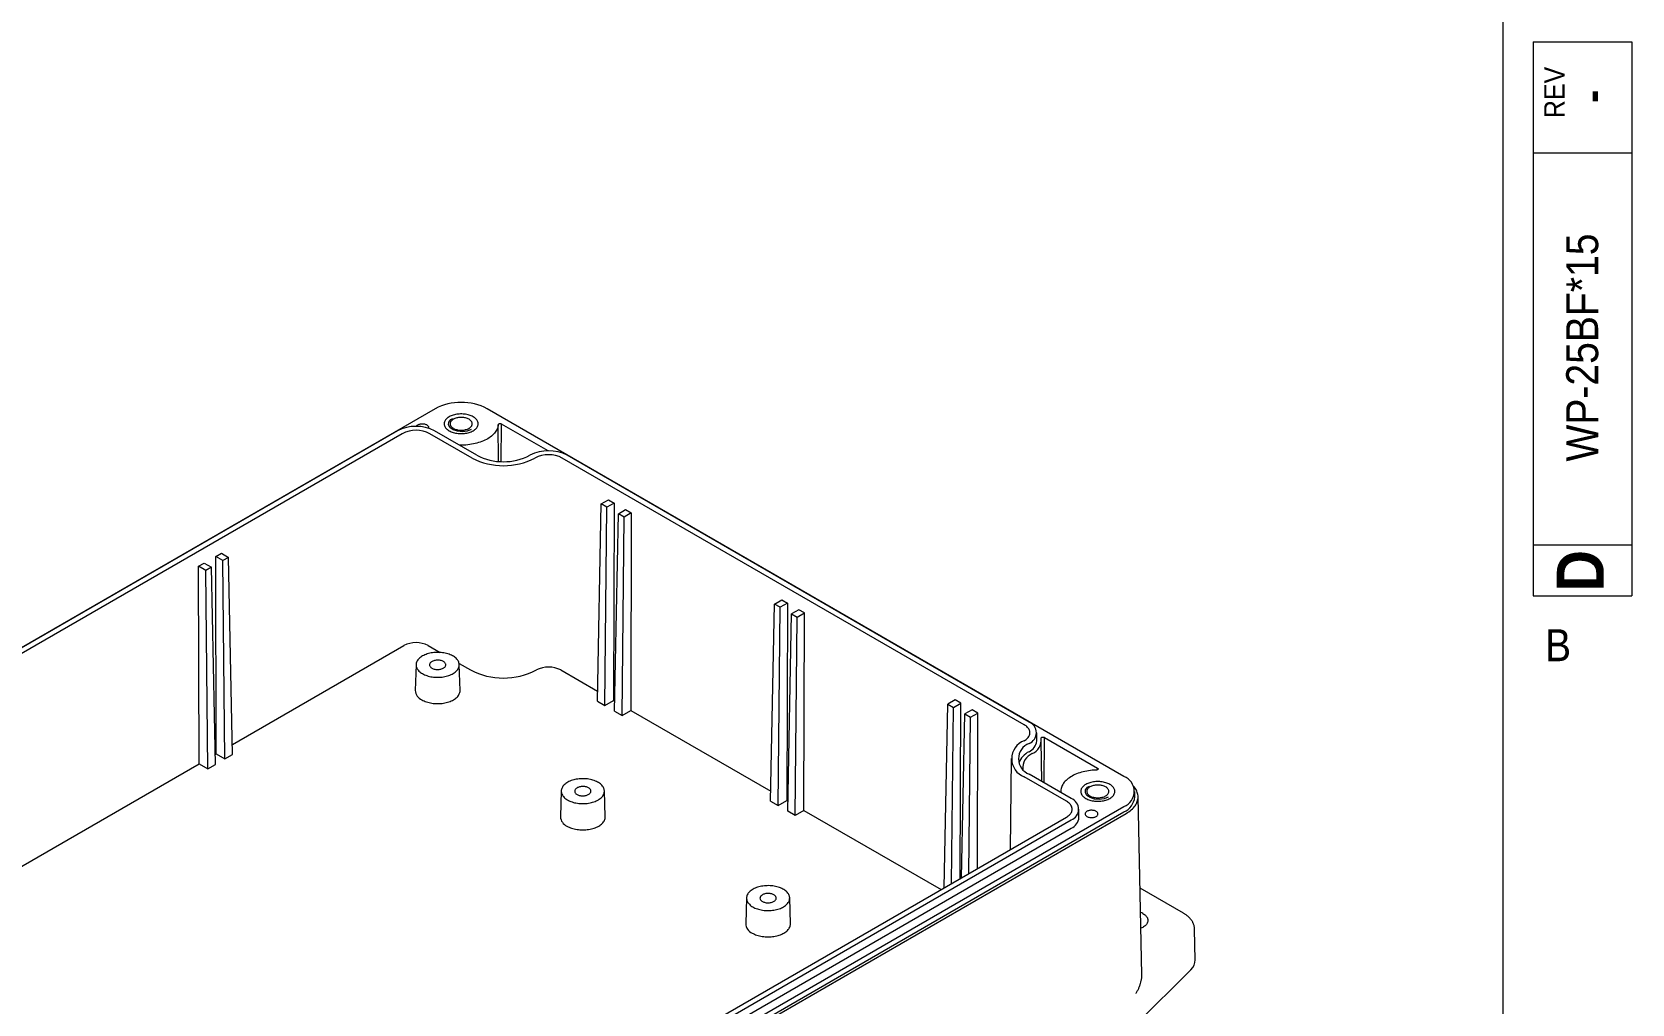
# Model space of a CAD drawing. Header units: inches. Extents: x 0.3 to 33.9, y 0.2 to 21.7.
# Drawn here: x 29.206 to 33.893, y 4.567 to 7.413 of the extents above; entities that cross this region are included whole.
import ezdxf

# ---------------------------------------------------------------- set-up
doc = ezdxf.new("R2010")
doc.units = ezdxf.units.IN
doc.header["$MEASUREMENT"] = 0
doc.linetypes.add('SLD-Dashed', pattern=[0.075, 0.05, -0.025])
doc.linetypes.add('SLD-Solid', pattern=[0])
doc.styles.add('SLDTEXTSTYLE1', font='GOTHIC.TTF', dxfattribs={"width": 0.913})
doc.styles.add('SLDTEXTSTYLE2', font='GOTHICB.TTF', dxfattribs={"width": 0.913})

msp = doc.modelspace()

# ---------------------------------------------------------------- linework, layer by layer
at = {"color": 7, "linetype": 'SLD-Solid', "lineweight": 0}
for p, q in [((33.51583, 0.46397), (33.51583, 21.46397)), ((33.60302, 7.38491), (33.89281, 7.38491)), ((33.60302, 7.38491), (33.60302, 5.76232)), ((33.89281, 7.38491), (33.89281, 5.76232)), ((33.89281, 7.05879), (33.60302, 7.05879)), ((33.60302, 5.91137), (33.89281, 5.91137)), ((33.60302, 5.76232), (33.89281, 5.76232))]:
    msp.add_line(p, q, dxfattribs=at)
at = {"color": 7, "linetype": 'SLD-Solid', "lineweight": 15}
for p, q in [((30.3865, 6.30997), (27.46579, 4.62388)), ((32.40445, 5.23333), (30.53945, 6.30997)), ((30.2763, 6.24503), (29.07899, 5.55384)), ((30.29044, 6.23686), (29.09313, 5.54567)), ((30.49479, 6.16543), (30.37105, 6.23686)), ((30.50894, 6.17359), (30.38519, 6.24503)), ((30.57251, 6.15552), (30.57136, 6.26294)), ((30.58061, 6.15509), (30.58143, 6.2652)), ((30.71757, 6.1866), (30.58143, 6.2652)), ((32.1123, 5.38433), (30.75925, 6.16543)), ((32.12644, 5.39249), (30.77339, 6.17359)), ((30.86193, 5.45337), (30.87339, 6.03098)), ((30.87339, 6.03098), (30.8946, 6.04323)), ((30.89, 6.02139), (30.87339, 6.03098)), ((30.8841, 5.44057), (30.89, 6.02139)), ((30.91122, 6.03363), (30.89, 6.02139)), ((30.8946, 6.04323), (30.91122, 6.03363)), ((30.91122, 6.03363), (30.90965, 5.45532)), ((30.91195, 5.42449), (30.92341, 6.0021)), ((30.92341, 6.0021), (30.94462, 6.01435)), ((30.94003, 5.99251), (30.92341, 6.0021)), ((30.96124, 6.00476), (30.94003, 5.99251)), ((30.94462, 6.01435), (30.96124, 6.00476)), ((30.96124, 6.00476), (30.95968, 5.42645)), ((30.93413, 5.41169), (30.94003, 5.99251)), ((29.74391, 5.87729), (29.76053, 5.88688)), ((29.74547, 5.29898), (29.74391, 5.87729)), ((29.76512, 5.86505), (29.74391, 5.87729)), ((29.76053, 5.88688), (29.78174, 5.87464)), ((29.78174, 5.87464), (29.76512, 5.86505)), ((29.77103, 5.28423), (29.76512, 5.86505)), ((29.7932, 5.29703), (29.78174, 5.87464)), ((29.69389, 5.84841), (29.7105, 5.85801)), ((29.69545, 5.2701), (29.69389, 5.84841)), ((29.7151, 5.83617), (29.69389, 5.84841)), ((29.7105, 5.85801), (29.73172, 5.84576)), ((29.73172, 5.84576), (29.7151, 5.83617)), ((29.721, 5.25535), (29.7151, 5.83617)), ((29.74317, 5.26815), (29.73172, 5.84576)), ((31.36946, 5.16038), (31.38091, 5.73799)), ((31.38091, 5.73799), (31.40213, 5.75024)), ((31.39753, 5.7284), (31.38091, 5.73799)), ((31.39163, 5.14758), (31.39753, 5.7284)), ((31.41874, 5.74065), (31.39753, 5.7284)), ((31.40213, 5.75024), (31.41874, 5.74065)), ((31.41874, 5.74065), (31.41718, 5.16234)), ((31.45215, 5.72136), (31.43094, 5.70911)), ((31.46877, 5.71177), (31.45215, 5.72136)), ((31.41948, 5.1315), (31.43094, 5.70911)), ((31.43094, 5.70911), (31.44755, 5.69952)), ((31.44165, 5.11871), (31.44755, 5.69952)), ((31.44755, 5.69952), (31.46877, 5.71177)), ((31.4672, 5.13346), (31.46877, 5.71177)), ((29.79262, 5.3262), (30.29511, 5.61628)), ((30.36638, 5.61628), (30.40126, 5.59615)), ((30.33088, 5.56054), (30.32846, 5.48502)), ((30.45697, 5.56399), (30.49012, 5.54485)), ((30.45978, 5.48502), (30.45736, 5.56054)), ((30.75458, 5.54485), (30.86251, 5.48254)), ((30.86193, 5.45337), (30.8841, 5.44057)), ((30.8841, 5.44057), (30.90965, 5.45532)), ((30.90965, 5.45532), (30.91253, 5.45366)), ((31.87776, 4.90686), (31.88844, 5.445)), ((31.90965, 5.45725), (31.88844, 5.445)), ((31.88844, 5.445), (31.90506, 5.43541)), ((31.90506, 5.43541), (31.92627, 5.44766)), ((31.92627, 5.44766), (31.90965, 5.45725)), ((31.92488, 4.93406), (31.92627, 5.44766)), ((30.91195, 5.42449), (30.93413, 5.41169)), ((30.93413, 5.41169), (30.95968, 5.42645)), ((30.95968, 5.42645), (31.37003, 5.18955)), ((31.89981, 4.91959), (31.90506, 5.43541)), ((31.92895, 4.93641), (31.93846, 5.41613)), ((31.95968, 5.42837), (31.93846, 5.41613)), ((31.93846, 5.41613), (31.95508, 5.40653)), ((31.95043, 4.94881), (31.95508, 5.40653)), ((31.95508, 5.40653), (31.97629, 5.41878)), ((31.97629, 5.41878), (31.95968, 5.42837)), ((31.97506, 4.96303), (31.97629, 5.41878)), ((32.149, 5.33695), (32.149, 5.36106)), ((32.17062, 5.21432), (32.17162, 5.3472)), ((32.17162, 5.3472), (32.32689, 5.25757)), ((29.74259, 5.29732), (29.74547, 5.29898)), ((29.74547, 5.29898), (29.77103, 5.28423)), ((29.77103, 5.28423), (29.7932, 5.29703)), ((32.16377, 5.21828), (32.16249, 5.33727)), ((29.13597, 4.94712), (29.69545, 5.2701)), ((29.69545, 5.2701), (29.721, 5.25535)), ((29.721, 5.25535), (29.74317, 5.26815)), ((32.07423, 5.28519), (32.07138, 5.01863)), ((32.32685, 5.25272), (32.32689, 5.25757)), ((32.23604, 5.16022), (32.1123, 5.23166)), ((32.25019, 5.16839), (32.12644, 5.23982)), ((30.75612, 5.19066), (30.75369, 5.11514)), ((30.88502, 5.11514), (30.8826, 5.19066)), ((31.36946, 5.16038), (31.39163, 5.14758)), ((31.39163, 5.14758), (31.41718, 5.16234)), ((31.41718, 5.16234), (31.42006, 5.16067)), ((32.21947, 5.18957), (32.21943, 5.18614)), ((32.43613, 5.17311), (32.43613, 5.18918)), ((32.45712, 4.65173), (32.44596, 5.17395)), ((29.48374, 3.45894), (32.40445, 5.14503)), ((29.48374, 3.44287), (32.40445, 5.12896)), ((29.4907, 3.43885), (32.41141, 5.12494)), ((31.03874, 4.4225), (32.23604, 5.11369)), ((31.44165, 5.11871), (31.41948, 5.1315)), ((31.4672, 5.13346), (31.44165, 5.11871)), ((31.4672, 5.13346), (31.86875, 4.90165)), ((32.27274, 5.11285), (32.27274, 5.13696)), ((31.05288, 4.41433), (32.25019, 5.10553)), ((31.05288, 4.39022), (32.25019, 5.08142)), ((31.29882, 4.87736), (31.2964, 4.80184)), ((31.42772, 4.80184), (31.4253, 4.87736)), ((32.57926, 4.83226), (32.45169, 4.90591)), ((32.6135, 4.69614), (32.61161, 4.78481)), ((32.44176, 4.50849), (32.60032, 4.66703))]:
    msp.add_line(p, q, dxfattribs=at)
at = {"color": 7, "linetype": 'SLD-Solid', "lineweight": 15, "flags": 128}
for points in [[(30.42762, 6.24541), (30.43036, 6.24394), (30.43328, 6.24259), (30.43637, 6.24138), (30.43961, 6.2403), (30.44298, 6.23936), (30.44646, 6.23857), (30.45003, 6.23794), (30.45368, 6.23746), (30.45738, 6.23714), (30.4611, 6.23697), (30.46484, 6.23697), (30.46857, 6.23714), (30.47227, 6.23746), (30.47592, 6.23794), (30.47949, 6.23857), (30.48297, 6.23936), (30.48634, 6.2403), (30.48958, 6.24138), (30.49267, 6.24259), (30.49559, 6.24394), (30.49833, 6.24541), (30.50087, 6.24699), (30.5032, 6.24868), (30.50531, 6.25046), (30.50718, 6.25233), (30.5088, 6.25428), (30.51017, 6.25629), (30.51127, 6.25835), (30.5121, 6.26045), (30.51266, 6.26259), (30.51294, 6.26474), (30.51294, 6.2669), (30.51266, 6.26905), (30.5121, 6.27119), (30.51127, 6.27329), (30.51017, 6.27535), (30.5088, 6.27736), (30.50718, 6.27931), (30.50531, 6.28118), (30.5032, 6.28296), (30.50087, 6.28465), (30.49833, 6.28623), (30.49559, 6.2877), (30.49267, 6.28904), (30.48958, 6.29026), (30.48634, 6.29134), (30.48297, 6.29228), (30.47949, 6.29306), (30.47592, 6.2937), (30.47227, 6.29418), (30.46857, 6.2945), (30.46484, 6.29466), (30.4611, 6.29466), (30.45738, 6.2945), (30.45368, 6.29418), (30.45003, 6.2937), (30.44646, 6.29306), (30.44298, 6.29228), (30.43961, 6.29134), (30.43637, 6.29026), (30.43328, 6.28904), (30.43036, 6.2877), (30.42762, 6.28623), (30.42508, 6.28465), (30.42274, 6.28296), (30.42064, 6.28118), (30.41877, 6.27931), (30.41715, 6.27736), (30.41578, 6.27535), (30.41468, 6.27329), (30.41385, 6.27119), (30.41329, 6.26905), (30.41301, 6.2669), (30.41301, 6.26474), (30.41329, 6.26259), (30.41385, 6.26045), (30.41468, 6.25835), (30.41578, 6.25629), (30.41715, 6.25428), (30.41877, 6.25233), (30.42064, 6.25046), (30.42274, 6.24868), (30.42508, 6.24699), (30.42762, 6.24541)], [(30.42762, 6.24541), (30.43036, 6.24394), (30.43328, 6.24259), (30.43637, 6.24138), (30.43961, 6.2403), (30.44298, 6.23936), (30.44646, 6.23857), (30.45003, 6.23794), (30.45368, 6.23746), (30.45738, 6.23714), (30.4611, 6.23697), (30.46484, 6.23697), (30.46857, 6.23714), (30.47227, 6.23746), (30.47592, 6.23794), (30.47949, 6.23857), (30.48297, 6.23936), (30.48634, 6.2403), (30.48958, 6.24138), (30.49267, 6.24259), (30.49559, 6.24394), (30.49833, 6.24541), (30.50087, 6.24699), (30.5032, 6.24868), (30.50531, 6.25046), (30.50718, 6.25233), (30.5088, 6.25428), (30.51017, 6.25629), (30.51127, 6.25835), (30.5121, 6.26045), (30.51266, 6.26259), (30.51294, 6.26474), (30.51294, 6.2669), (30.51266, 6.26905), (30.5121, 6.27119), (30.51127, 6.27329), (30.51017, 6.27535), (30.5088, 6.27736), (30.50718, 6.27931), (30.50531, 6.28118), (30.5032, 6.28296), (30.50087, 6.28465), (30.49833, 6.28623), (30.49559, 6.2877), (30.49267, 6.28904), (30.48958, 6.29026), (30.48634, 6.29134), (30.48297, 6.29228), (30.47949, 6.29306), (30.47592, 6.2937), (30.47227, 6.29418), (30.46857, 6.2945), (30.46484, 6.29466), (30.4611, 6.29466), (30.45738, 6.2945), (30.45368, 6.29418), (30.45003, 6.2937), (30.44646, 6.29306), (30.44298, 6.29228), (30.43961, 6.29134), (30.43637, 6.29026), (30.43328, 6.28904), (30.43036, 6.2877), (30.42762, 6.28623), (30.42508, 6.28465), (30.42274, 6.28296), (30.42064, 6.28118), (30.41877, 6.27931), (30.41715, 6.27736), (30.41578, 6.27535), (30.41468, 6.27329), (30.41385, 6.27119), (30.41329, 6.26905), (30.41301, 6.2669), (30.41301, 6.26474), (30.41329, 6.26259), (30.41385, 6.26045), (30.41468, 6.25835), (30.41578, 6.25629), (30.41715, 6.25428), (30.41877, 6.25233), (30.42064, 6.25046), (30.42274, 6.24868), (30.42508, 6.24699), (30.42762, 6.24541)], [(30.44001, 6.25256), (30.44222, 6.25139), (30.44462, 6.25035), (30.44717, 6.24944), (30.44985, 6.24867), (30.45265, 6.24804), (30.45554, 6.24757), (30.45849, 6.24725), (30.46147, 6.24709), (30.46447, 6.24709), (30.46746, 6.24725), (30.47041, 6.24757), (30.4733, 6.24804), (30.47609, 6.24867), (30.47878, 6.24944), (30.48133, 6.25035), (30.48372, 6.25139), (30.48594, 6.25256), (30.48796, 6.25384), (30.48977, 6.25522), (30.49135, 6.2567), (30.49269, 6.25825), (30.49377, 6.25986), (30.49459, 6.26153), (30.49514, 6.26323), (30.49542, 6.26495), (30.49542, 6.26669), (30.49514, 6.26841), (30.49459, 6.27011), (30.49377, 6.27178), (30.49269, 6.27339), (30.49135, 6.27494), (30.48977, 6.27642), (30.48796, 6.2778), (30.48594, 6.27908), (30.48372, 6.28024), (30.48133, 6.28129), (30.47878, 6.2822), (30.47609, 6.28297), (30.4733, 6.2836), (30.47041, 6.28407), (30.46746, 6.28439), (30.46447, 6.28455), (30.46147, 6.28455), (30.45849, 6.28439), (30.45554, 6.28407), (30.45265, 6.2836), (30.44985, 6.28297), (30.44717, 6.2822), (30.44462, 6.28129), (30.44222, 6.28024), (30.44001, 6.27908), (30.43799, 6.2778), (30.43618, 6.27642), (30.4346, 6.27494), (30.43326, 6.27339), (30.43218, 6.27178), (30.43136, 6.27011), (30.43081, 6.26841), (30.43053, 6.26669), (30.43053, 6.26495), (30.43081, 6.26323), (30.43136, 6.26153), (30.43218, 6.25986), (30.43326, 6.25825), (30.4346, 6.2567), (30.43618, 6.25522), (30.43799, 6.25384), (30.44001, 6.25256)], [(30.33064, 6.25805), (30.33094, 6.25861), (30.33181, 6.25985), (30.33293, 6.26101), (30.3343, 6.26209), (30.33588, 6.26306), (30.33765, 6.26391), (30.3396, 6.26463), (30.34168, 6.26521), (30.34387, 6.26563), (30.34613, 6.26589), (30.34843, 6.266), (30.35074, 6.26594), (30.35302, 6.26571), (30.35523, 6.26533), (30.35734, 6.26479), (30.35932, 6.2641), (30.36114, 6.26329), (30.36277, 6.26234), (30.36419, 6.26129), (30.36538, 6.26015), (30.36631, 6.25893), (30.36697, 6.25765), (30.36736, 6.25634), (30.36747, 6.25501), (30.36729, 6.25368), (30.36702, 6.25281)], [(30.57136, 6.26294), (30.57096, 6.25971), (30.57027, 6.2565), (30.56929, 6.25332), (30.56803, 6.25016), (30.56649, 6.24705), (30.56467, 6.24399), (30.56258, 6.24099), (30.56023, 6.23805), (30.55762, 6.23519), (30.55475, 6.23241), (30.55164, 6.22972), (30.54829, 6.22712), (30.54472, 6.22463), (30.54092, 6.22225), (30.53692, 6.21998), (30.53272, 6.21784), (30.52834, 6.21582), (30.52378, 6.21394), (30.51905, 6.2122), (30.51418, 6.2106), (30.50917, 6.20915), (30.50404, 6.20784), (30.4988, 6.2067), (30.49346, 6.20571), (30.48805, 6.20488), (30.48256, 6.20421), (30.47702, 6.20371), (30.47145, 6.20337), (30.46585, 6.20321), (30.46025, 6.2032), (30.45754, 6.20326)], [(30.58143, 6.2652), (30.58037, 6.26568), (30.57914, 6.26602), (30.5778, 6.26618), (30.57644, 6.26616), (30.57512, 6.26596), (30.57392, 6.2656), (30.57289, 6.26508), (30.5721, 6.26444), (30.57158, 6.26372), (30.57136, 6.26294)], [(30.3494, 5.53405), (30.35245, 5.5324), (30.35568, 5.53087), (30.35909, 5.52946), (30.36265, 5.52819), (30.36634, 5.52706), (30.37016, 5.52607), (30.37408, 5.52523), (30.37809, 5.52455), (30.38217, 5.52401), (30.3863, 5.52363), (30.39046, 5.52341), (30.39464, 5.52335), (30.39882, 5.52345), (30.40298, 5.52371), (30.4071, 5.52413), (30.41116, 5.5247), (30.41515, 5.52543), (30.41905, 5.52631), (30.42283, 5.52733), (30.4265, 5.5285), (30.43002, 5.5298), (30.43338, 5.53124), (30.43657, 5.5328), (30.43958, 5.53448), (30.44238, 5.53627), (30.44498, 5.53816), (30.44735, 5.54015), (30.4495, 5.54222), (30.45139, 5.54437), (30.45304, 5.54659), (30.45443, 5.54887), (30.45556, 5.5512), (30.45642, 5.55356), (30.457, 5.55595), (30.45732, 5.55836), (30.45735, 5.56077), (30.45711, 5.56318), (30.45659, 5.56558), (30.4558, 5.56795), (30.45474, 5.57028), (30.45341, 5.57257), (30.45183, 5.57481), (30.44999, 5.57698), (30.44791, 5.57907), (30.4456, 5.58108), (30.44305, 5.583), (30.4403, 5.58482), (30.43734, 5.58652), (30.43419, 5.58812), (30.43087, 5.58958), (30.42739, 5.59092), (30.42376, 5.59212), (30.42, 5.59318), (30.41613, 5.5941), (30.41217, 5.59486), (30.40812, 5.59547), (30.40401, 5.59593), (30.39986, 5.59623), (30.39569, 5.59637), (30.39151, 5.59635), (30.38733, 5.59617), (30.38319, 5.59583), (30.3791, 5.59534), (30.37507, 5.59468), (30.37113, 5.59388), (30.36728, 5.59293), (30.36356, 5.59183), (30.35996, 5.5906), (30.35652, 5.58923), (30.35324, 5.58773), (30.35014, 5.58611), (30.34723, 5.58437), (30.34453, 5.58253), (30.34204, 5.58059), (30.33978, 5.57856), (30.33776, 5.57644), (30.33599, 5.57426), (30.33447, 5.57201), (30.33321, 5.5697), (30.33222, 5.56736), (30.33149, 5.56498), (30.33104, 5.56258), (30.33087, 5.56017), (30.33098, 5.55775), (30.33136, 5.55535), (30.33201, 5.55296), (30.33294, 5.55061), (30.33413, 5.5483), (30.33558, 5.54603), (30.3373, 5.54383), (30.33926, 5.5417), (30.34146, 5.53964), (30.34389, 5.53768), (30.34654, 5.53581), (30.3494, 5.53405)], [(30.37733, 5.55017), (30.37924, 5.54918), (30.38133, 5.54831), (30.38357, 5.54758), (30.38593, 5.547), (30.38839, 5.54656), (30.39091, 5.54628), (30.39348, 5.54616), (30.39605, 5.5462), (30.3986, 5.5464), (30.40109, 5.54676), (30.4035, 5.54727), (30.40581, 5.54793), (30.40798, 5.54873), (30.40998, 5.54966), (30.4118, 5.55071), (30.41341, 5.55187), (30.41479, 5.55312), (30.41594, 5.55445), (30.41682, 5.55584), (30.41744, 5.55728), (30.41779, 5.55875), (30.41786, 5.56024), (30.41765, 5.56172), (30.41717, 5.56318), (30.41641, 5.56459), (30.4154, 5.56596), (30.41413, 5.56725), (30.41263, 5.56846), (30.41091, 5.56956), (30.409, 5.57055), (30.40691, 5.57142), (30.40467, 5.57215), (30.40231, 5.57274), (30.39985, 5.57317), (30.39733, 5.57345), (30.39476, 5.57357), (30.39219, 5.57353), (30.38964, 5.57333), (30.38715, 5.57297), (30.38473, 5.57246), (30.38243, 5.5718), (30.38026, 5.571), (30.37826, 5.57007), (30.37644, 5.56902), (30.37483, 5.56786), (30.37345, 5.56661), (30.3723, 5.56528), (30.37142, 5.56389), (30.3708, 5.56245), (30.37045, 5.56098), (30.37038, 5.55949), (30.37059, 5.55802), (30.37107, 5.55656), (30.37183, 5.55514), (30.37284, 5.55377), (30.37411, 5.55248), (30.37561, 5.55128), (30.37733, 5.55017)], [(30.34768, 5.45751), (30.35082, 5.45582), (30.35414, 5.45424), (30.35763, 5.4528), (30.36128, 5.45149), (30.36507, 5.45032), (30.36899, 5.44929), (30.37301, 5.44842), (30.37712, 5.4477), (30.38131, 5.44714), (30.38555, 5.44673), (30.38982, 5.44649), (30.39412, 5.44641), (30.39841, 5.44649), (30.40269, 5.44673), (30.40693, 5.44714), (30.41112, 5.4477), (30.41523, 5.44842), (30.41925, 5.44929), (30.42317, 5.45032), (30.42696, 5.45149), (30.43061, 5.4528), (30.4341, 5.45424), (30.43742, 5.45582), (30.44056, 5.45751), (30.4435, 5.45932), (30.44622, 5.46124), (30.44872, 5.46326), (30.45099, 5.46536), (30.45302, 5.46755), (30.45479, 5.46981), (30.45631, 5.47213), (30.45755, 5.47451), (30.45853, 5.47692), (30.45923, 5.47937), (30.45965, 5.48184), (30.45979, 5.48432), (30.45978, 5.48502)], [(32.1123, 5.33779), (32.11507, 5.33951), (32.11763, 5.34134), (32.11995, 5.34327), (32.12202, 5.34529), (32.12384, 5.34739), (32.1254, 5.34956), (32.12669, 5.35179), (32.12769, 5.35407), (32.12842, 5.35638), (32.12885, 5.35871), (32.129, 5.36106), (32.12885, 5.36341), (32.12842, 5.36574), (32.12769, 5.36806), (32.12669, 5.37033), (32.1254, 5.37256), (32.12384, 5.37473), (32.12202, 5.37683), (32.11995, 5.37885), (32.11763, 5.38078), (32.11507, 5.38261), (32.1123, 5.38433)], [(32.16159, 5.34431), (32.16156, 5.34508), (32.16182, 5.34584), (32.16237, 5.34655), (32.16319, 5.34716), (32.16422, 5.34765), (32.16542, 5.348), (32.16672, 5.34818), (32.16805, 5.34818), (32.16936, 5.34802), (32.17057, 5.34768), (32.17162, 5.3472)], [(32.32298, 5.25175), (32.31739, 5.25152), (32.31183, 5.25112), (32.30631, 5.25056), (32.30085, 5.24983), (32.29546, 5.24894), (32.29016, 5.24789), (32.28496, 5.24668), (32.27987, 5.24533), (32.27491, 5.24382), (32.27009, 5.24216), (32.26543, 5.24037), (32.26094, 5.23843), (32.25662, 5.23637), (32.25249, 5.23418), (32.24857, 5.23187), (32.24486, 5.22944), (32.24137, 5.22691), (32.23811, 5.22428), (32.23509, 5.22156), (32.23231, 5.21874), (32.2298, 5.21585), (32.22754, 5.21289), (32.22555, 5.20986), (32.22384, 5.20678), (32.22241, 5.20366), (32.22125, 5.20049), (32.22038, 5.19729), (32.2198, 5.19407), (32.21951, 5.19084), (32.2195, 5.18761), (32.2196, 5.18604)], [(32.32689, 5.25757), (32.32773, 5.25695), (32.32831, 5.25624), (32.32859, 5.25547), (32.32856, 5.25468), (32.32822, 5.25392), (32.32758, 5.25323), (32.32669, 5.25264), (32.32558, 5.25218), (32.32433, 5.25188), (32.32298, 5.25175)], [(30.77463, 5.16416), (30.77769, 5.16251), (30.78092, 5.16098), (30.78433, 5.15958), (30.78788, 5.15831), (30.79158, 5.15718), (30.79539, 5.15619), (30.79931, 5.15535), (30.80332, 5.15466), (30.8074, 5.15413), (30.81153, 5.15375), (30.8157, 5.15353), (30.81988, 5.15347), (30.82406, 5.15357), (30.82822, 5.15383), (30.83234, 5.15425), (30.8364, 5.15482), (30.84039, 5.15555), (30.84428, 5.15642), (30.84807, 5.15745), (30.85173, 5.15862), (30.85525, 5.15992), (30.85862, 5.16135), (30.86181, 5.16291), (30.86481, 5.16459), (30.86762, 5.16638), (30.87022, 5.16828), (30.87259, 5.17026), (30.87473, 5.17234), (30.87663, 5.17449), (30.87828, 5.17671), (30.87967, 5.17899), (30.8808, 5.18131), (30.88166, 5.18367), (30.88224, 5.18607), (30.88255, 5.18847), (30.88259, 5.19089), (30.88234, 5.1933), (30.88183, 5.19569), (30.88104, 5.19807), (30.87998, 5.2004), (30.87865, 5.20269), (30.87707, 5.20493), (30.87523, 5.20709), (30.87315, 5.20919), (30.87083, 5.2112), (30.86829, 5.21312), (30.86553, 5.21493), (30.86258, 5.21664), (30.85943, 5.21823), (30.85611, 5.2197), (30.85263, 5.22104), (30.849, 5.22224), (30.84524, 5.2233), (30.84137, 5.22421), (30.8374, 5.22498), (30.83336, 5.22559), (30.82925, 5.22605), (30.8251, 5.22634), (30.82092, 5.22648), (30.81674, 5.22646), (30.81257, 5.22629), (30.80843, 5.22595), (30.80434, 5.22545), (30.80031, 5.2248), (30.79636, 5.224), (30.79252, 5.22305), (30.78879, 5.22195), (30.7852, 5.22071), (30.78176, 5.21934), (30.77848, 5.21785), (30.77538, 5.21622), (30.77247, 5.21449), (30.76977, 5.21265), (30.76728, 5.21071), (30.76502, 5.20867), (30.763, 5.20656), (30.76123, 5.20437), (30.7597, 5.20212), (30.75845, 5.19982), (30.75745, 5.19748), (30.75673, 5.1951), (30.75628, 5.1927), (30.75611, 5.19028), (30.75621, 5.18787), (30.75659, 5.18547), (30.75725, 5.18308), (30.75817, 5.18073), (30.75937, 5.17841), (30.76082, 5.17615), (30.76253, 5.17395), (30.76449, 5.17181), (30.76669, 5.16976), (30.76912, 5.16779), (30.77177, 5.16593), (30.77463, 5.16416)], [(30.80256, 5.18029), (30.80448, 5.1793), (30.80657, 5.17843), (30.8088, 5.1777), (30.81117, 5.17711), (30.81362, 5.17668), (30.81615, 5.1764), (30.81871, 5.17628), (30.82128, 5.17632), (30.82383, 5.17652), (30.82633, 5.17688), (30.82874, 5.17739), (30.83104, 5.17805), (30.83321, 5.17885), (30.83522, 5.17978), (30.83703, 5.18083), (30.83865, 5.18198), (30.84003, 5.18323), (30.84117, 5.18456), (30.84206, 5.18596), (30.84268, 5.1874), (30.84303, 5.18887), (30.8431, 5.19035), (30.84289, 5.19183), (30.8424, 5.19329), (30.84165, 5.19471), (30.84063, 5.19607), (30.83937, 5.19737), (30.83787, 5.19857), (30.83615, 5.19968), (30.83424, 5.20067), (30.83215, 5.20153), (30.82991, 5.20227), (30.82755, 5.20285), (30.82509, 5.20329), (30.82256, 5.20357), (30.82, 5.20369), (30.81743, 5.20365), (30.81488, 5.20345), (30.81238, 5.20309), (30.80997, 5.20258), (30.80767, 5.20192), (30.8055, 5.20112), (30.8035, 5.20019), (30.80168, 5.19914), (30.80007, 5.19798), (30.79868, 5.19673), (30.79754, 5.1954), (30.79665, 5.19401), (30.79603, 5.19257), (30.79568, 5.1911), (30.79561, 5.18961), (30.79582, 5.18813), (30.79631, 5.18667), (30.79706, 5.18525), (30.79808, 5.18389), (30.79934, 5.1826), (30.80085, 5.18139), (30.80256, 5.18029)], [(32.29261, 5.16877), (32.29535, 5.1673), (32.29828, 5.16596), (32.30137, 5.16474), (32.3046, 5.16366), (32.30797, 5.16272), (32.31145, 5.16194), (32.31503, 5.1613), (32.31867, 5.16082), (32.32237, 5.1605), (32.3261, 5.16034), (32.32984, 5.16034), (32.33357, 5.1605), (32.33726, 5.16082), (32.34091, 5.1613), (32.34448, 5.16194), (32.34796, 5.16272), (32.35133, 5.16366), (32.35457, 5.16474), (32.35766, 5.16596), (32.36058, 5.1673), (32.36332, 5.16877), (32.36587, 5.17035), (32.3682, 5.17204), (32.3703, 5.17382), (32.37217, 5.17569), (32.3738, 5.17764), (32.37516, 5.17965), (32.37626, 5.18171), (32.3771, 5.18381), (32.37765, 5.18595), (32.37793, 5.1881), (32.37793, 5.19026), (32.37765, 5.19241), (32.3771, 5.19455), (32.37626, 5.19665), (32.37516, 5.19871), (32.3738, 5.20072), (32.37217, 5.20267), (32.3703, 5.20454), (32.3682, 5.20632), (32.36587, 5.20801), (32.36332, 5.20959), (32.36058, 5.21106), (32.35766, 5.21241), (32.35457, 5.21362), (32.35133, 5.2147), (32.34796, 5.21564), (32.34448, 5.21643), (32.34091, 5.21706), (32.33726, 5.21754), (32.33357, 5.21786), (32.32984, 5.21803), (32.3261, 5.21803), (32.32237, 5.21786), (32.31867, 5.21754), (32.31503, 5.21706), (32.31145, 5.21643), (32.30797, 5.21564), (32.3046, 5.2147), (32.30137, 5.21362), (32.29828, 5.21241), (32.29535, 5.21106), (32.29261, 5.20959), (32.29007, 5.20801), (32.28774, 5.20632), (32.28563, 5.20454), (32.28376, 5.20267), (32.28214, 5.20072), (32.28077, 5.19871), (32.27967, 5.19665), (32.27884, 5.19455), (32.27828, 5.19241), (32.278, 5.19026), (32.278, 5.1881), (32.27828, 5.18595), (32.27884, 5.18381), (32.27967, 5.18171), (32.28077, 5.17965), (32.28214, 5.17764), (32.28376, 5.17569), (32.28563, 5.17382), (32.28774, 5.17204), (32.29007, 5.17035), (32.29261, 5.16877)], [(32.29261, 5.16877), (32.29535, 5.1673), (32.29828, 5.16596), (32.30137, 5.16474), (32.3046, 5.16366), (32.30797, 5.16272), (32.31145, 5.16194), (32.31503, 5.1613), (32.31867, 5.16082), (32.32237, 5.1605), (32.3261, 5.16034), (32.32984, 5.16034), (32.33357, 5.1605), (32.33726, 5.16082), (32.34091, 5.1613), (32.34448, 5.16194), (32.34796, 5.16272), (32.35133, 5.16366), (32.35457, 5.16474), (32.35766, 5.16596), (32.36058, 5.1673), (32.36332, 5.16877), (32.36587, 5.17035), (32.3682, 5.17204), (32.3703, 5.17382), (32.37217, 5.17569), (32.3738, 5.17764), (32.37516, 5.17965), (32.37626, 5.18171), (32.3771, 5.18381), (32.37765, 5.18595), (32.37793, 5.1881), (32.37793, 5.19026), (32.37765, 5.19241), (32.3771, 5.19455), (32.37626, 5.19665), (32.37516, 5.19871), (32.3738, 5.20072), (32.37217, 5.20267), (32.3703, 5.20454), (32.3682, 5.20632), (32.36587, 5.20801), (32.36332, 5.20959), (32.36058, 5.21106), (32.35766, 5.21241), (32.35457, 5.21362), (32.35133, 5.2147), (32.34796, 5.21564), (32.34448, 5.21643), (32.34091, 5.21706), (32.33726, 5.21754), (32.33357, 5.21786), (32.32984, 5.21803), (32.3261, 5.21803), (32.32237, 5.21786), (32.31867, 5.21754), (32.31503, 5.21706), (32.31145, 5.21643), (32.30797, 5.21564), (32.3046, 5.2147), (32.30137, 5.21362), (32.29828, 5.21241), (32.29535, 5.21106), (32.29261, 5.20959), (32.29007, 5.20801), (32.28774, 5.20632), (32.28563, 5.20454), (32.28376, 5.20267), (32.28214, 5.20072), (32.28077, 5.19871), (32.27967, 5.19665), (32.27884, 5.19455), (32.27828, 5.19241), (32.278, 5.19026), (32.278, 5.1881), (32.27828, 5.18595), (32.27884, 5.18381), (32.27967, 5.18171), (32.28077, 5.17965), (32.28214, 5.17764), (32.28376, 5.17569), (32.28563, 5.17382), (32.28774, 5.17204), (32.29007, 5.17035), (32.29261, 5.16877)], [(32.305, 5.17592), (32.30722, 5.17476), (32.30961, 5.17371), (32.31216, 5.1728), (32.31485, 5.17203), (32.31765, 5.1714), (32.32053, 5.17093), (32.32348, 5.17061), (32.32647, 5.17045), (32.32947, 5.17045), (32.33246, 5.17061), (32.3354, 5.17093), (32.33829, 5.1714), (32.34109, 5.17203), (32.34377, 5.1728), (32.34632, 5.17371), (32.34872, 5.17476), (32.35094, 5.17592), (32.35296, 5.1772), (32.35476, 5.17858), (32.35634, 5.18006), (32.35768, 5.18161), (32.35876, 5.18322), (32.35959, 5.18489), (32.36014, 5.18659), (32.36041, 5.18832), (32.36041, 5.19005), (32.36014, 5.19177), (32.35959, 5.19347), (32.35876, 5.19514), (32.35768, 5.19675), (32.35634, 5.19831), (32.35476, 5.19978), (32.35296, 5.20116), (32.35094, 5.20244), (32.34872, 5.20361), (32.34632, 5.20465), (32.34377, 5.20556), (32.34109, 5.20633), (32.33829, 5.20696), (32.3354, 5.20743), (32.33246, 5.20775), (32.32947, 5.20791), (32.32647, 5.20791), (32.32348, 5.20775), (32.32053, 5.20743), (32.31765, 5.20696), (32.31485, 5.20633), (32.31216, 5.20556), (32.30961, 5.20465), (32.30722, 5.20361), (32.305, 5.20244), (32.30298, 5.20116), (32.30117, 5.19978), (32.29959, 5.19831), (32.29826, 5.19675), (32.29717, 5.19514), (32.29635, 5.19347), (32.2958, 5.19177), (32.29552, 5.19005), (32.29552, 5.18832), (32.2958, 5.18659), (32.29635, 5.18489), (32.29717, 5.18322), (32.29826, 5.18161), (32.29959, 5.18006), (32.30117, 5.17858), (32.30298, 5.1772), (32.305, 5.17592)], [(32.41141, 5.12494), (32.4154, 5.12736), (32.41918, 5.12989), (32.42275, 5.13253), (32.42608, 5.13526), (32.42918, 5.13809), (32.43204, 5.141), (32.43464, 5.14398), (32.43699, 5.14704), (32.43907, 5.15016), (32.44089, 5.15333), (32.44243, 5.15656), (32.4437, 5.15982), (32.44469, 5.16311), (32.4454, 5.16643), (32.44583, 5.16976), (32.44597, 5.17311), (32.44583, 5.17645), (32.4454, 5.17978), (32.44469, 5.1831), (32.4437, 5.1864), (32.44243, 5.18966), (32.44089, 5.19288), (32.43907, 5.19606), (32.43699, 5.19918), (32.43464, 5.20223), (32.43294, 5.20422)], [(32.23604, 5.11369), (32.23882, 5.11541), (32.24137, 5.11724), (32.24369, 5.11917), (32.24577, 5.12119), (32.24759, 5.12329), (32.24915, 5.12546), (32.25043, 5.12769), (32.25144, 5.12996), (32.25216, 5.13227), (32.25259, 5.13461), (32.25274, 5.13696), (32.25259, 5.1393), (32.25216, 5.14164), (32.25144, 5.14395), (32.25043, 5.14623), (32.24915, 5.14846), (32.24759, 5.15063), (32.24577, 5.15273), (32.24369, 5.15475), (32.24137, 5.15668), (32.23882, 5.15851), (32.23604, 5.16022)], [(30.77292, 5.08763), (30.77606, 5.08593), (30.77938, 5.08436), (30.78287, 5.08291), (30.78652, 5.0816), (30.79031, 5.08043), (30.79422, 5.07941), (30.79825, 5.07854), (30.80236, 5.07782), (30.80654, 5.07725), (30.81078, 5.07685), (30.81506, 5.07661), (30.81936, 5.07652), (30.82365, 5.07661), (30.82793, 5.07685), (30.83217, 5.07725), (30.83635, 5.07782), (30.84047, 5.07854), (30.84449, 5.07941), (30.8484, 5.08043), (30.85219, 5.0816), (30.85584, 5.08291), (30.85934, 5.08436), (30.86266, 5.08593), (30.86579, 5.08763), (30.86873, 5.08944), (30.87146, 5.09136), (30.87396, 5.09337), (30.87623, 5.09548), (30.87826, 5.09767), (30.88003, 5.09993), (30.88154, 5.10225), (30.88279, 5.10462), (30.88377, 5.10704), (30.88447, 5.10949), (30.88489, 5.11196), (30.88503, 5.11444), (30.88502, 5.11514)], [(32.29627, 5.11557), (32.298, 5.11469), (32.29991, 5.11394), (32.30196, 5.11332), (32.30412, 5.11286), (32.30637, 5.11256), (32.30866, 5.11241), (32.31097, 5.11243), (32.31326, 5.11262), (32.31549, 5.11296), (32.31763, 5.11346), (32.31964, 5.11411), (32.32151, 5.1149), (32.32319, 5.11581), (32.32466, 5.11684), (32.32591, 5.11796), (32.32691, 5.11916), (32.32764, 5.12042), (32.3281, 5.12173), (32.32828, 5.12306), (32.32817, 5.12439), (32.32778, 5.1257), (32.32712, 5.12698), (32.32618, 5.1282), (32.325, 5.12934), (32.32358, 5.13039), (32.32195, 5.13134), (32.32013, 5.13215), (32.31814, 5.13284), (32.31603, 5.13338), (32.31382, 5.13376), (32.31155, 5.13399), (32.30924, 5.13405), (32.30694, 5.13395), (32.30468, 5.13368), (32.30249, 5.13326), (32.30041, 5.13268), (32.29846, 5.13196), (32.29669, 5.13111), (32.2951, 5.13014), (32.29374, 5.12906), (32.29262, 5.1279), (32.29175, 5.12666), (32.29115, 5.12538), (32.29083, 5.12406), (32.2908, 5.12272), (32.29105, 5.1214), (32.29158, 5.1201), (32.29238, 5.11885), (32.29344, 5.11767), (32.29474, 5.11657), (32.29627, 5.11557)], [(31.31734, 4.85087), (31.32039, 4.84922), (31.32363, 4.84769), (31.32703, 4.84628), (31.33059, 4.84501), (31.33428, 4.84388), (31.3381, 4.84289), (31.34202, 4.84205), (31.34603, 4.84136), (31.35011, 4.84083), (31.35424, 4.84045), (31.3584, 4.84023), (31.36258, 4.84017), (31.36676, 4.84027), (31.37092, 4.84053), (31.37504, 4.84095), (31.3791, 4.84152), (31.38309, 4.84225), (31.38699, 4.84313), (31.39078, 4.84415), (31.39444, 4.84532), (31.39796, 4.84662), (31.40132, 4.84806), (31.40451, 4.84962), (31.40752, 4.8513), (31.41033, 4.85309), (31.41292, 4.85498), (31.4153, 4.85697), (31.41744, 4.85904), (31.41934, 4.86119), (31.42098, 4.86341), (31.42237, 4.86569), (31.4235, 4.86802), (31.42436, 4.87038), (31.42495, 4.87277), (31.42526, 4.87518), (31.42529, 4.87759), (31.42505, 4.88), (31.42453, 4.8824), (31.42374, 4.88477), (31.42268, 4.8871), (31.42136, 4.88939), (31.41977, 4.89163), (31.41793, 4.8938), (31.41585, 4.89589), (31.41354, 4.8979), (31.41099, 4.89982), (31.40824, 4.90164), (31.40528, 4.90334), (31.40214, 4.90493), (31.39881, 4.9064), (31.39533, 4.90774), (31.3917, 4.90894), (31.38795, 4.91), (31.38408, 4.91092), (31.38011, 4.91168), (31.37606, 4.91229), (31.37196, 4.91275), (31.3678, 4.91305), (31.36363, 4.91319), (31.35945, 4.91317), (31.35528, 4.91299), (31.35113, 4.91265), (31.34704, 4.91215), (31.34301, 4.9115), (31.33907, 4.9107), (31.33522, 4.90975), (31.3315, 4.90865), (31.32791, 4.90742), (31.32446, 4.90605), (31.32118, 4.90455), (31.31808, 4.90293), (31.31517, 4.90119), (31.31247, 4.89935), (31.30998, 4.89741), (31.30773, 4.89538), (31.3057, 4.89326), (31.30393, 4.89108), (31.30241, 4.88883), (31.30115, 4.88652), (31.30016, 4.88418), (31.29943, 4.8818), (31.29899, 4.8794), (31.29881, 4.87699), (31.29892, 4.87457), (31.2993, 4.87217), (31.29995, 4.86978), (31.30088, 4.86743), (31.30207, 4.86512), (31.30353, 4.86285), (31.30524, 4.86065), (31.3072, 4.85852), (31.3094, 4.85646), (31.31183, 4.8545), (31.31448, 4.85263), (31.31734, 4.85087)], [(31.34527, 4.86699), (31.34718, 4.866), (31.34927, 4.86513), (31.35151, 4.8644), (31.35387, 4.86382), (31.35633, 4.86338), (31.35885, 4.8631), (31.36142, 4.86298), (31.36399, 4.86302), (31.36654, 4.86322), (31.36903, 4.86358), (31.37145, 4.86409), (31.37375, 4.86475), (31.37592, 4.86555), (31.37792, 4.86648), (31.37974, 4.86753), (31.38135, 4.86869), (31.38274, 4.86994), (31.38388, 4.87127), (31.38476, 4.87266), (31.38539, 4.8741), (31.38573, 4.87557), (31.3858, 4.87706), (31.38559, 4.87854), (31.38511, 4.87999), (31.38435, 4.88141), (31.38334, 4.88278), (31.38207, 4.88407), (31.38057, 4.88528), (31.37885, 4.88638), (31.37694, 4.88737), (31.37485, 4.88824), (31.37261, 4.88897), (31.37025, 4.88956), (31.36779, 4.88999), (31.36527, 4.89027), (31.3627, 4.89039), (31.36013, 4.89035), (31.35758, 4.89015), (31.35509, 4.88979), (31.35268, 4.88928), (31.35037, 4.88862), (31.3482, 4.88782), (31.3462, 4.88689), (31.34438, 4.88584), (31.34277, 4.88468), (31.34139, 4.88343), (31.34024, 4.8821), (31.33936, 4.88071), (31.33874, 4.87927), (31.33839, 4.8778), (31.33832, 4.87631), (31.33853, 4.87483), (31.33901, 4.87338), (31.33977, 4.87196), (31.34078, 4.87059), (31.34205, 4.8693), (31.34355, 4.8681), (31.34527, 4.86699)], [(32.46023, 4.83158), (32.46276, 4.83001), (32.46508, 4.82833), (32.46717, 4.82655), (32.46902, 4.82468), (32.47063, 4.82274), (32.47197, 4.82073), (32.47305, 4.81868), (32.47385, 4.81658), (32.47438, 4.81445), (32.47462, 4.8123), (32.47459, 4.81015), (32.47427, 4.80801), (32.47367, 4.80589), (32.4728, 4.8038), (32.47166, 4.80175), (32.47025, 4.79976), (32.46858, 4.79784), (32.46667, 4.79599), (32.46452, 4.79424), (32.46215, 4.79258), (32.45956, 4.79103), (32.45679, 4.7896), (32.4542, 4.78845)], [(31.31562, 4.77433), (31.31876, 4.77264), (31.32208, 4.77106), (31.32557, 4.76962), (31.32922, 4.76831), (31.33301, 4.76714), (31.33693, 4.76611), (31.34095, 4.76524), (31.34506, 4.76452), (31.34925, 4.76396), (31.35349, 4.76355), (31.35777, 4.76331), (31.36206, 4.76323), (31.36636, 4.76331), (31.37063, 4.76355), (31.37487, 4.76396), (31.37906, 4.76452), (31.38317, 4.76524), (31.38719, 4.76611), (31.39111, 4.76714), (31.3949, 4.76831), (31.39855, 4.76962), (31.40204, 4.77106), (31.40536, 4.77264), (31.4085, 4.77433), (31.41144, 4.77614), (31.41416, 4.77806), (31.41667, 4.78008), (31.41893, 4.78218), (31.42096, 4.78437), (31.42273, 4.78663), (31.42425, 4.78895), (31.4255, 4.79133), (31.42647, 4.79374), (31.42717, 4.79619), (31.42759, 4.79866), (31.42773, 4.80114), (31.42772, 4.80184)]]:
    msp.add_lwpolyline(points, dxfattribs=at)
at = {"color": 7, "linetype": 'SLD-Dashed', "lineweight": 0, "flags": 128}
for points in [[(30.49257, 6.24939), (30.48064, 6.24467), (30.46656, 6.24276), (30.45223, 6.24391), (30.43959, 6.24798), (30.43035, 6.2544), (30.42575, 6.26232), (30.42642, 6.27067), (30.43226, 6.27831), (30.44249, 6.28421), (30.45573, 6.28759), (30.47018, 6.28797), (30.4839, 6.28532), (30.49503, 6.27998), (30.50207, 6.27269), (30.50407, 6.26441), (30.50076, 6.25628), (30.49258, 6.24939)], [(32.35826, 5.17235), (32.34635, 5.16763), (32.33226, 5.16571), (32.31793, 5.16687), (32.30529, 5.17093), (32.29605, 5.17736), (32.29145, 5.18528), (32.29212, 5.19362), (32.29796, 5.20126), (32.30819, 5.20717), (32.32143, 5.21054), (32.33588, 5.21093), (32.3496, 5.20827), (32.36073, 5.20294), (32.36777, 5.19564), (32.36977, 5.18737), (32.36646, 5.17924), (32.35828, 5.17235)]]:
    msp.add_lwpolyline(points, dxfattribs=at)
at = {"color": 7, "linetype": 'SLD-Solid', "lineweight": 15}
for centre, radius, start, end in [((30.46297, 6.16259), 0.16604, 62.57413, 117.42587), ((30.33075, 6.1403), 0.11804, 62.53037, 117.46963), ((30.33075, 6.15939), 0.08733, 62.51531, 117.48469), ((30.58672, 6.34239), 0.19941, 242.54957, 297.45043), ((30.58672, 6.32348), 0.16887, 242.57413, 297.42587), ((30.71895, 6.06886), 0.11804, 62.53037, 117.46963), ((30.71895, 6.08795), 0.08733, 62.51531, 117.48469), ((30.33075, 5.54765), 0.07733, 62.55897, 117.44103), ((30.58672, 5.73079), 0.20954, 242.54957, 297.45043), ((30.71895, 5.47622), 0.07733, 62.55897, 117.44103), ((30.3609, 5.48722), 0.03252, 183.87794, 246.01384), ((32.11431, 5.36106), 0.03369, 291.10936, 68.89064), ((32.12008, 5.33876), 0.04189, 292.32779, 7.62408), ((32.1327, 5.28473), 0.05685, 111.03075, 248.96925), ((32.14362, 5.28473), 0.04807, 110.9299, 249.0701), ((32.15508, 5.24885), 0.06349, 116.80928, 157.96555), ((32.15335, 5.25839), 0.04509, 112.64804, 186.35009), ((32.11059, 5.3407), 0.03859, 294.25408, 354.42578), ((32.38756, 5.18918), 0.04727, 290.9299, 69.0701), ((32.23805, 5.13696), 0.03369, 291.10936, 68.89064), ((32.38227, 5.17831), 0.05411, 294.19711, 354.48275), ((30.78614, 5.11734), 0.03252, 183.87794, 246.01384), ((32.23434, 5.11659), 0.03859, 294.25408, 354.42578), ((32.43372, 4.78524), 0.05339, 60.22673, 68.58981), ((31.32884, 4.80404), 0.03252, 183.87794, 246.01384), ((32.57321, 4.69684), 0.0403, 312.28471, 359.00138)]:
    msp.add_arc(centre, radius, start, end, dxfattribs=at)
for points, knots in [([(32.61159, 4.78482), (32.6116, 4.78494), (32.61161, 4.78617), (32.6114, 4.78852), (32.61095, 4.79185), (32.61023, 4.79514), (32.60928, 4.7984), (32.60809, 4.80161), (32.60666, 4.80476), (32.605, 4.80786), (32.60309, 4.8109), (32.60096, 4.81387), (32.59858, 4.81676), (32.59598, 4.81957), (32.59315, 4.82228), (32.5901, 4.8249), (32.58684, 4.8274), (32.58343, 4.82974), (32.58086, 4.83133), (32.57947, 4.83214), (32.57926, 4.83226)], [0, 0, 0, 0, 0.0060271, 0.0638446, 0.1216262, 0.179531, 0.2377205, 0.2963491, 0.3555609, 0.4154835, 0.4762216, 0.5378501, 0.6004061, 0.6638838, 0.7282326, 0.7933604, 0.8591424, 0.9254354, 0.989179, 1, 1, 1, 1]), ([(32.44012, 4.59772), (32.44017, 4.5978), (32.44099, 4.59917), (32.44334, 4.60324), (32.4468, 4.61003), (32.45036, 4.61836), (32.45324, 4.62675), (32.45512, 4.63395), (32.45624, 4.63989), (32.45685, 4.6446), (32.45716, 4.64862), (32.4571, 4.65084), (32.45708, 4.65173)], [0, 0, 0, 0, 0.0044203, 0.0743168, 0.2195407, 0.3655322, 0.5141692, 0.6639074, 0.7549151, 0.8463246, 0.939285, 1, 1, 1, 1])]:
    msp.add_open_spline(points, degree=3, knots=knots, dxfattribs=at)

# ---------------------------------------------------------------- texts
at = {"color": 7, "linetype": 'Continuous', "lineweight": 0, "rotation": 90}
for s, insert, char_height, attachment_point, style in [('REV', (33.63563, 7.16087), 0.06, 1, 'SLDTEXTSTYLE1'), ('-', (33.72705, 7.22508), 0.09375, 2, 'SLDTEXTSTYLE2'), ('WP-25BF*15', (33.70002, 6.48913), 0.09375, 2, 'SLDTEXTSTYLE1'), ('D', (33.67237, 5.7746), 0.1378, 1, 'SLDTEXTSTYLE2')]:
    msp.add_mtext(s, dxfattribs=dict(at, insert=insert, char_height=char_height, attachment_point=attachment_point, style=style))
at = {"color": 7, "linetype": 'Continuous', "lineweight": 0, "insert": (33.63799, 5.66421), "char_height": 0.09375, "attachment_point": 1, "style": 'SLDTEXTSTYLE1'}
msp.add_mtext('B', dxfattribs=at)

doc.saveas('drawing.dxf')
